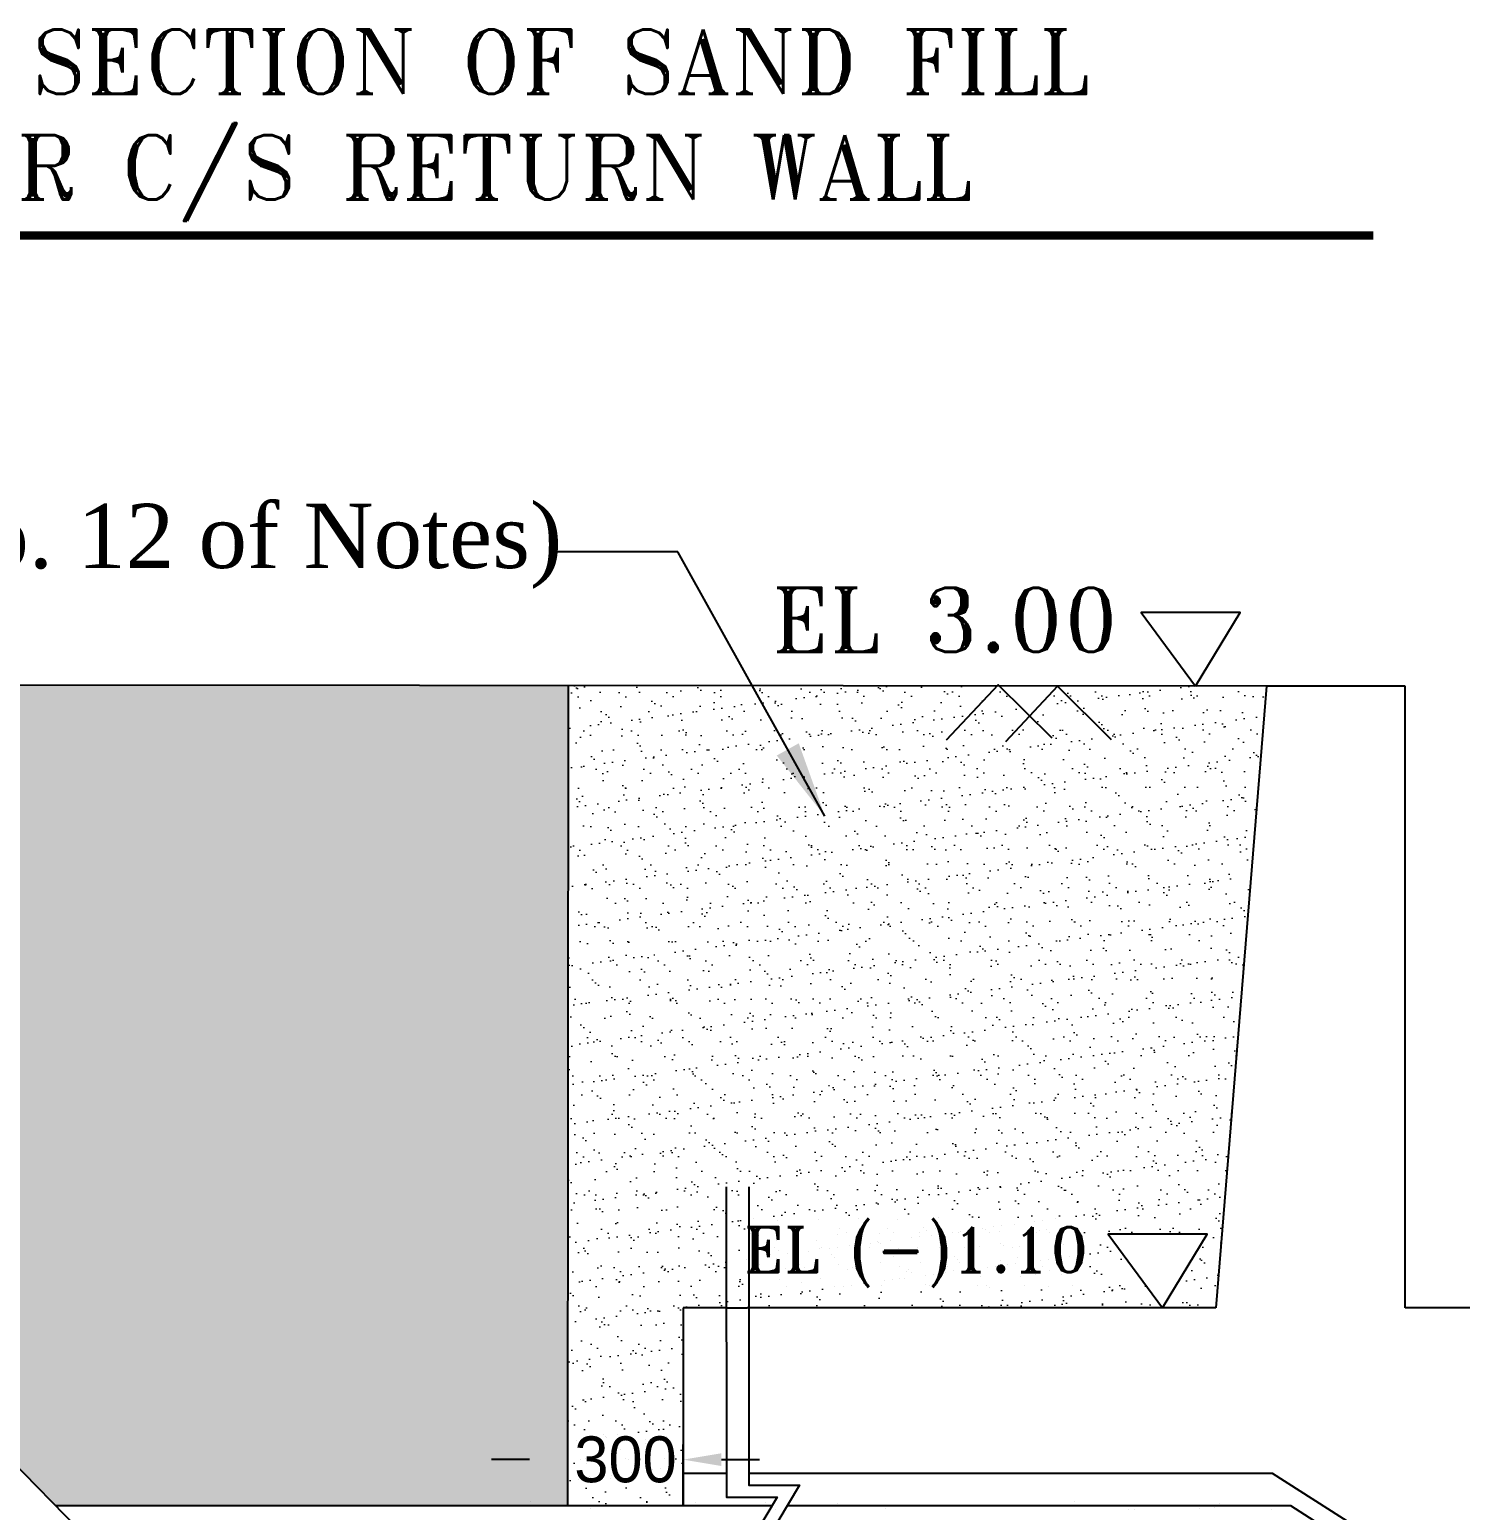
# Model space of a CAD drawing. Extents: x -1206532 to 786809, y -4288605 to 172932.
# Drawn here: x 425683 to 435039, y -4241471 to -4231790 of the extents above; entities that cross this region are included whole.
import ezdxf

# ---------------------------------------------------------------- set-up
doc = ezdxf.new("R2010")
doc.units = 0
doc.header["$LTSCALE"] = 300
doc.header["$MEASUREMENT"] = 0
doc.layers.get('DEFPOINTS').update_dxf_attribs({"linetype": 'CONTINUOUS'})
doc.layers.add('LINE', color=7, linetype='CONTINUOUS')
doc.styles.add('BIG', font='ROMANT.SHX')
doc.dimstyles.new('3', dxfattribs={"dimtxt": 225, "dimasz": 350, "dimexe": 100, "dimexo": 25, "dimgap": 9, "dimtad": 0, "dimdec": 0, "dimzin": 0, "dimdsep": 46, "dimtxsty": 'Standard', "dimcen": 0, "dimclrd": 5, "dimclre": 6, "dimclrt": 1, "dimadec": 0, "dimazin": 0, "dimtfac": 1, "dimtdec": 0, "dimtofl": 0, "dimtmove": 2, "dimatfit": 3, "dimfxl": 1, "dimtolj": 1, "dimtzin": 0, "dimarcsym": 0})

# ---------------------------------------------------------------- blocks, each defined once
blk = doc.blocks.new('*D144')
at = {"layer": 'DEFPOINTS', "color": 0, "lineweight": 30}
for p in [(429956.5, -4241139.3), (429202.4, -4241467.9), (429956.5, -4241467.3)]:
    blk.add_point(p, dxfattribs=at)
at = {"layer": 'LINE', "color": 0, "lineweight": -2}
for p, q in [((429202.4, -4241442.9), (429202.4, -4241039.3)), ((429956.5, -4241442.3), (429956.5, -4241039.3)), ((428952.4, -4241139.3), (428702.4, -4241139.3)), ((430206.5, -4241139.3), (430456.5, -4241139.3))]:
    blk.add_line(p, q, dxfattribs=at)
at = {"layer": 'LINE', "color": 0, "lineweight": 30}
for points in [[(428952.4, -4241097.6), (428952.4, -4241180.9), (429202.4, -4241139.3)], [(430206.5, -4241097.6), (430206.5, -4241180.9), (429956.5, -4241139.3)]]:
    blk.add_solid(points, dxfattribs=at)
at = {"layer": 'LINE', "color": 0, "insert": (429579.4, -4241139.3), "char_height": 300, "attachment_point": 5}
blk.add_mtext('\\A1;300', dxfattribs=at)

msp = doc.modelspace()

# ---------------------------------------------------------------- hatches: boundary and pattern name
at = {"layer": 'LINE'}
h = msp.add_hatch(dxfattribs=at)
h.set_pattern_fill('AR-CONC', color=256, scale=50, style=0)
h.set_pattern_definition([(50, (-396280.5, -3706742.72), (358.63009, -31.37607), [37.5, -412.5]), (355, (-396280.5, -3706742.72), (-69.37567, 376.09607), [30, -330]), (100.4514, (-396250.6, -3706745.34), (289.25469, 344.71977), [31.8701, -350.57106]), (46.1842, (-396280.5, -3706642.7), (533.62052, -82.7595), [56.25, -618.75]), (96.6356, (-396236.03, -3706649.6), (467.33135, 487.05894), [47.80514, -525.8565]), (351.1842, (-396280.5, -3706642.7), (467.33097, 487.0593), [45, -495]), (21, (-396230.5, -3706667.72), (298.45353, -201.309445), [37.5, -412.5]), (326, (-396230.5, -3706667.72), (121.65767, 362.57502), [30, -330]), (71.4514, (-396205.63, -3706684.5), (420.11131, 161.26525), [31.8701, -350.57106]), (37.5, (-396280.5, -3706742.72), (6.079928, 166.446927), [0, -326, 0, -335, 0, -331.25]), (7.5, (-396280.5, -3706742.72), (131.53477, 197.205856), [0, -191, 0, -318.5, 0, -126.25]), (327.5, (-396392, -3706742.72), (266.911218, -11.277436), [0, -125, 0, -390, 0, -517.5]), (317.5, (-396442, -3706742.72), (291.593085, 50.05249), [0, -162.5, 0, -259, 0, -367.5])])
h.paths.add_polyline_path([(429206.732, -4236079.15), (420590.838, -4236071.455), (425853.88, -4241442.288), (429202.369, -4241442.288)])
at = {"layer": 'LINE', "lineweight": 13}
h = msp.add_hatch(dxfattribs=at)
h.set_pattern_fill('AR-SAND', color=256, scale=100, style=0)
h.set_pattern_definition([(37.5, (-145127.12, 0), (-6.299336, 192.682377), [0, -152, 0, -170, 0, -162.5]), (7.5, (-145127.12, 0), (176.97767, 282.214607), [0, -82, 0, -137, 0, -52.5]), (327.5, (-145250.12, 0), (311.414186, 0.5659054), [0, -50, 0, -180, 0, -235]), (317.5, (-145250.12, 0), (300.61266, 87.767556), [0, -25, 0, -118, 0, -135])])
h.paths.add_polyline_path([(429202.369, -4241442.288), (429956.478, -4241442.288), (429956.478, -4240146.288), (430237.797, -4240146.288), (430374.303, -4240146.288), (433090.924, -4240146.288), (432734.451, -4239664.811), (433382.583, -4239664.811), (433090.924, -4240146.288), (433440.357, -4240146.288), (433770.251, -4236083.225), (432405.893, -4236082.007), (432222.312, -4236277.957), (432024.207, -4236081.666), (429206.732, -4236079.15)])
h.paths.add_polyline_path([(429260.674, -4240620.525), (429898.174, -4240620.525), (429898.174, -4240958.025), (429260.674, -4240958.025)], flags=24)
h.paths.add_polyline_path([(430374.316, -4240154.587), (432516.792, -4240154.587), (432516.792, -4239598.701), (430374.316, -4239598.701)], flags=25)

# ---------------------------------------------------------------- linework, layer by layer
at = {"layer": 'LINE'}
for p, q in [((433770.251, -4236083.225), (419144.567, -4236070.163)), ((428168.997, -4243804.822), (420591.867, -4236072.505)), ((429202.369, -4241442.288), (429206.731, -4236079.513)), ((433770.251, -4236083.225), (433440.357, -4240146.288)), ((434678.39, -4236083.225), (433770.251, -4236083.225)), ((434678.39, -4240146.288), (434678.39, -4236083.225)), ((430237.797, -4240146.288), (429956.478, -4240146.288)), ((429956.478, -4240146.288), (429956.478, -4241442.288)), ((430237.797, -4240146.288), (430374.303, -4240146.288)), ((433440.357, -4240146.288), (430374.303, -4240146.288)), ((436866.768, -4240146.288), (434678.39, -4240146.288)), ((430238.798, -4241228.784), (429956.478, -4241228.784)), ((433809.213, -4241228.784), (430385.155, -4241228.784)), ((434790.942, -4241854.178), (433809.213, -4241228.784)), ((430536.255, -4241442.288), (425853.88, -4241442.288)), ((428957.878, -4241410.292), (428957.878, -4241410.292)), ((429202.368, -4241442.479), (429202.368, -4241442.479)), ((429348.705, -4241461.745), (429348.705, -4241461.745)), ((430035.761, -4241420.447), (430035.761, -4241420.447)), ((430496.217, -4241418.238), (430496.217, -4241418.238)), ((430561.418, -4241467.056), (430561.418, -4241467.056)), ((433930.368, -4241442.288), (430635.785, -4241442.288)), ((430967.383, -4241424.248), (430967.383, -4241424.248)), ((431281.679, -4241460.869), (431281.679, -4241460.869)), ((431453.544, -4241441.764), (431453.544, -4241441.764)), ((431914, -4241439.555), (431914, -4241439.555)), ((432012.557, -4241444.954), (432012.557, -4241444.954)), ((432385.167, -4241445.565), (432385.167, -4241445.565)), ((432515.471, -4241412.61), (432515.471, -4241412.61)), ((432732.818, -4241438.767), (432732.818, -4241438.767)), ((432759.961, -4241444.798), (432759.961, -4241444.798)), ((432871.327, -4241463.08), (432871.327, -4241463.08)), ((432906.299, -4241464.064), (432906.299, -4241464.064)), ((433331.784, -4241460.872), (433331.784, -4241460.872)), ((433430.519, -4241453.253), (433430.519, -4241453.253)), ((433463.696, -4241422.852), (433463.696, -4241422.852)), ((433802.95, -4241466.882), (433802.95, -4241466.882)), ((434912.874, -4242068.178), (433930.368, -4241442.288))]:
    msp.add_line(p, q, dxfattribs=at)
at = {"layer": 'LINE', "const_width": 54}
msp.add_lwpolyline([(423863.332, -4233135.264), (434469.431, -4233135.264)], dxfattribs=at)
at = {"layer": 'LINE'}
for points in [[(433306.777, -4236081.4), (433598.435, -4235599.922), (432950.303, -4235599.922), (433306.777, -4236081.4)], [(432368.739, -4236423.043), (432015.905, -4236073.44), (431676.139, -4236436.099)], [(432757.585, -4236432.828), (432404.751, -4236083.225), (432064.985, -4236445.885)], [(430237.067, -4239356.697), (430238.943, -4241385.466), (430570.138, -4241385.466), (430084.151, -4242200.472), (430379.215, -4242200.472), (430379.215, -4244437.402)], [(430385.155, -4239356.623), (430385.155, -4241307.18), (430716.35, -4241307.18), (430230.363, -4242122.185), (430525.426, -4242122.185), (430525.426, -4244359.115)], [(433090.924, -4240146.288), (433382.583, -4239664.811), (432734.451, -4239664.811), (433090.924, -4240146.288)]]:
    msp.add_lwpolyline(points, dxfattribs=at)

# ---------------------------------------------------------------- texts
at = {"layer": 'LINE', "style": 'BIG'}
for s, height, p in [('TYPICAL SECTION OF SAND FILL ', 420, (422977.571, -4232210.07)), ('UNDER C/S RETURN WALL', 420, (423956.748, -4232900.798)), ('EL 3.00', 420, (430535.236, -4235858.568)), ('EL (-)1.10', 294, (430351.618, -4239913.193))]:
    msp.add_text(s, height=height, dxfattribs=at).set_placement(p)
at = {"layer": 'LINE', "lineweight": 30, "insert": (424355.841, -4235448.28), "char_height": 420, "width": 33750.0372, "attachment_point": 8, "style": 'BIG'}
msp.add_mtext('{\\fTimes New Roman|b0|i0|c0|p18;Back filling (See SL No. 12 of Notes)}', dxfattribs=at)

# ---------------------------------------------------------------- dimensions: what is measured, and where the dimension line sits
at = {"layer": 'LINE'}
dim = msp.add_linear_dim(base=(429956.478, -4241139.275), p1=(429202.369, -4241467.889), p2=(429956.478, -4241467.288), text='300', dimstyle='3', override={"dimtxt": 300, "dimasz": 250, "dimclrd": 0, "dimclre": 0, "dimclrt": 0}, dxfattribs=at)
dim.commit()
dim.dimension.update_dxf_attribs({"geometry": '*D144', "text_midpoint": (429579.424, -4241139.275)})

# ---------------------------------------------------------------- leaders
at = {"layer": 'LINE', "ltscale": 3}
msp.add_leader([(430883.235, -4236932.857), (429921.914, -4235204.076), (429128.823, -4235204.076)], dimstyle='3', override={"dimtxt": 300, "dimasz": 500, "dimclrd": 0, "dimclre": 0, "dimclrt": 0}, dxfattribs=at)

doc.saveas('drawing.dxf')
